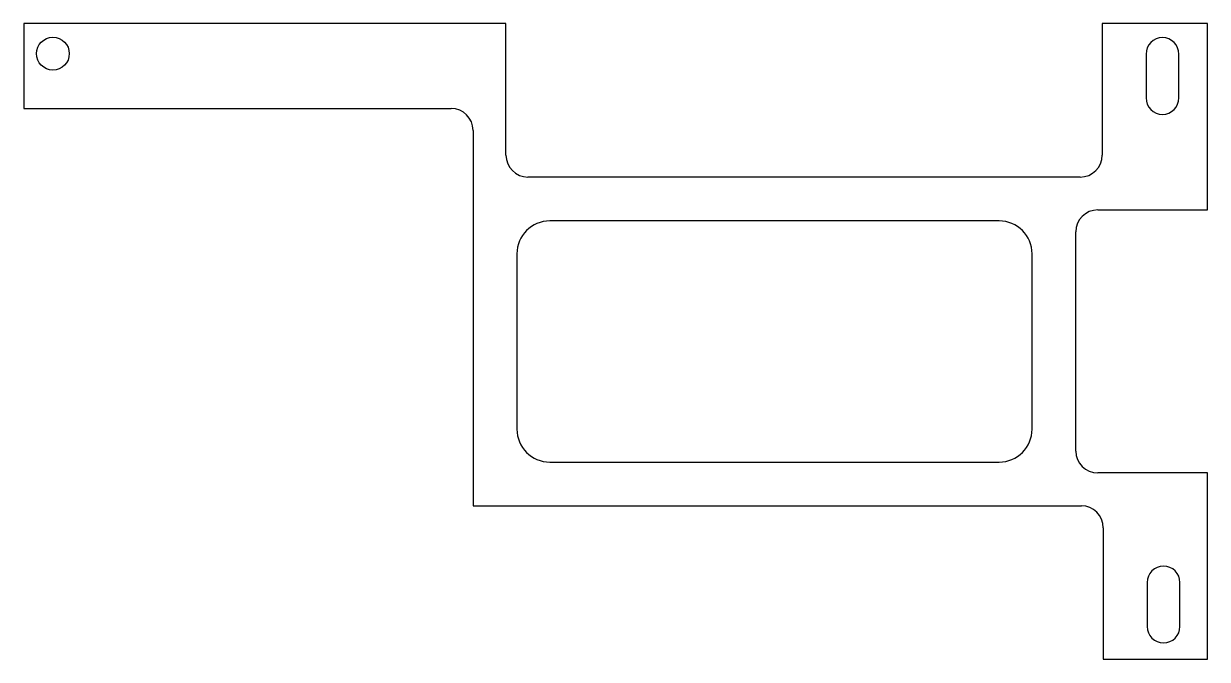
# Model space of a CAD drawing. Header units: millimetres. Extents: x -52 to 56, y -13 to 45.
import ezdxf

# ---------------------------------------------------------------- set-up
doc = ezdxf.new("R2010")
doc.units = ezdxf.units.MM

msp = doc.modelspace()

# ---------------------------------------------------------------- linework, layer by layer
at = {"color": 7, "linetype": 'Continuous', "lineweight": 25}
for p, q in [((-7.81, 45.02), (-51.81, 45.02)), ((-51.81, 45.02), (-51.81, 37.28)), ((-7.81, 33.02), (-7.81, 45.02)), ((56.19, 45.02), (46.59, 45.02)), ((46.59, 45.02), (46.59, 33.02)), ((56.19, 28.02), (56.19, 45.02)), ((50.59, 42.24), (50.59, 38.24)), ((53.59, 38.24), (53.59, 42.24)), ((-51.81, 37.28), (-12.81, 37.28)), ((-10.81, 35.28), (-10.81, 1.02)), ((44.59, 31.02), (-5.81, 31.02)), ((37.19, 27.02), (-3.81, 27.02)), ((46.19, 28.02), (56.19, 28.02)), ((44.19, 6.02), (44.19, 26.02)), ((-6.81, 24.02), (-6.81, 8.02)), ((40.19, 8.02), (40.19, 24.02)), ((-3.81, 5.02), (37.19, 5.02)), ((56.19, 4.02), (46.19, 4.02)), ((56.19, -12.98), (56.19, 4.02)), ((-10.81, 1.02), (44.69, 1.02)), ((46.69, -0.98), (46.69, -12.98)), ((50.69, -5.98), (50.69, -9.98)), ((53.69, -9.98), (53.69, -5.98)), ((46.69, -12.98), (56.19, -12.98))]:
    msp.add_line(p, q, dxfattribs=at)
msp.add_circle((-49.15, 42.28), 1.5, dxfattribs=at)
for centre, radius, start, end in [((52.09, 42.24), 1.5, 0, 180), ((52.09, 38.24), 1.5, 180, 0), ((-12.81, 35.28), 2, 0, 90), ((-5.81, 33.02), 2, 180, 270), ((44.59, 33.02), 2, 270, 0), ((-3.81, 24.02), 3, 90, 180), ((37.19, 24.02), 3, 0, 90), ((46.19, 26.02), 2, 90, 180), ((-3.81, 8.02), 3, 180, 270), ((37.19, 8.02), 3, 270, 0), ((46.19, 6.02), 2, 180, 270), ((44.69, -0.98), 2, 0, 90), ((52.19, -5.98), 1.5, 0, 180), ((52.19, -9.98), 1.5, 180, 0)]:
    msp.add_arc(centre, radius, start, end, dxfattribs=at)

doc.saveas('drawing.dxf')
